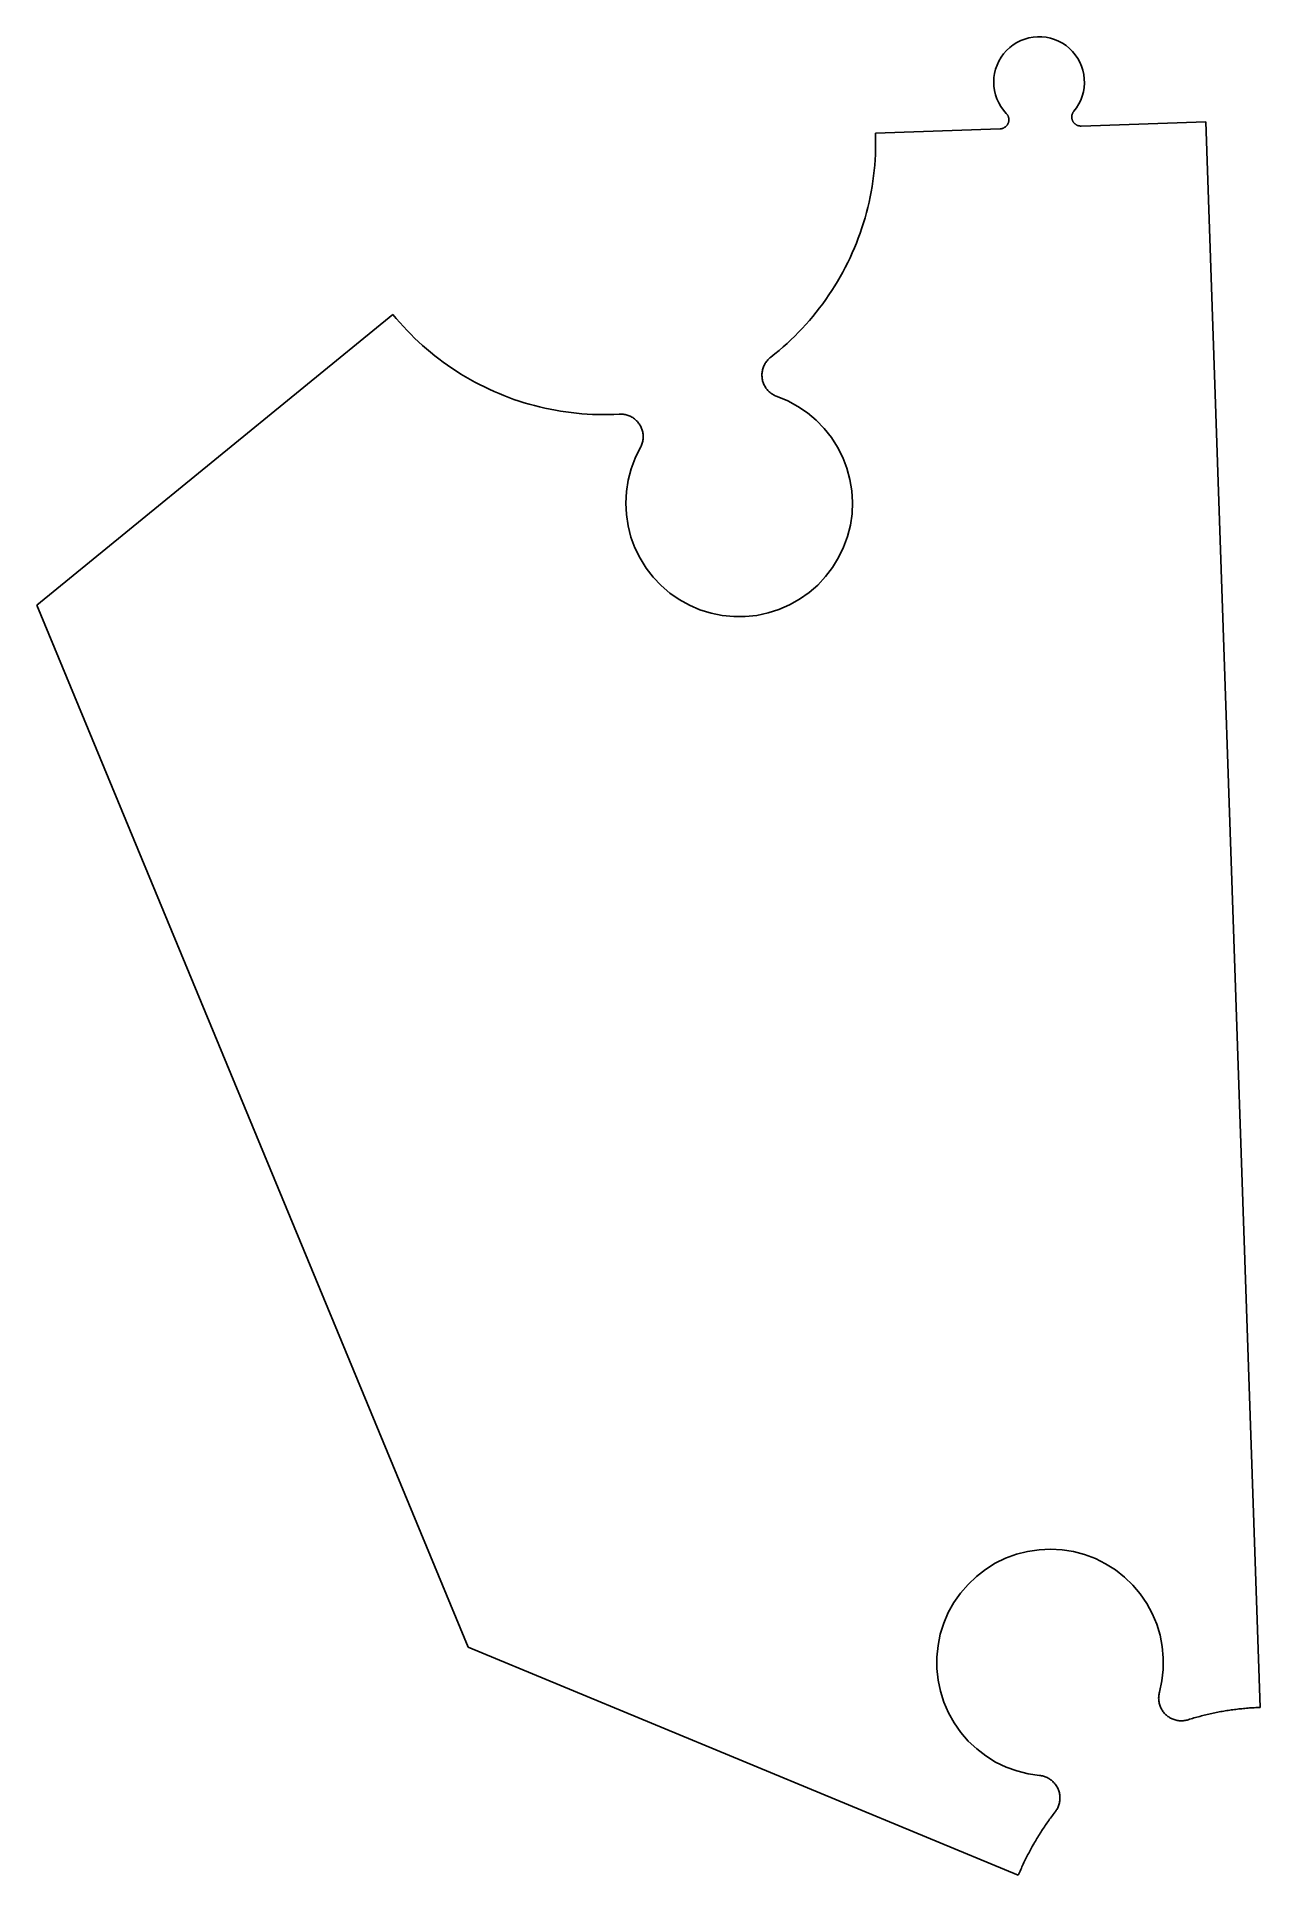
# Model space of a CAD drawing. Header units: metres. Extents: x 31 to 84.9, y -30.8 to 50.3.
import ezdxf

# ---------------------------------------------------------------- set-up
doc = ezdxf.new("R2010")
doc.units = ezdxf.units.M

msp = doc.modelspace()

# ---------------------------------------------------------------- linework, layer by layer
at = {"layer": 'Polygon'}
for p, q in [((74.736, 50.261), (74.924, 50.295)), ((74.924, 50.295), (75.115, 50.311)), ((75.115, 50.311), (75.307, 50.308)), ((75.307, 50.308), (75.498, 50.287)), ((75.498, 50.287), (75.685, 50.248)), ((73.509, 49.404), (73.621, 49.56)), ((73.621, 49.56), (73.748, 49.703)), ((73.748, 49.703), (73.888, 49.835)), ((73.888, 49.835), (74.039, 49.952)), ((74.039, 49.952), (74.201, 50.054)), ((74.201, 50.054), (74.373, 50.14)), ((74.373, 50.14), (74.551, 50.209)), ((74.551, 50.209), (74.736, 50.261)), ((75.685, 50.248), (75.868, 50.191)), ((75.868, 50.191), (76.045, 50.117)), ((76.045, 50.117), (76.214, 50.026)), ((76.214, 50.026), (76.373, 49.92)), ((76.373, 49.92), (76.522, 49.799)), ((76.522, 49.799), (76.658, 49.664)), ((76.658, 49.664), (76.78, 49.517)), ((76.78, 49.517), (76.888, 49.358)), ((73.194, 48.509), (73.222, 48.698)), ((73.222, 48.698), (73.268, 48.884)), ((73.268, 48.884), (73.331, 49.065)), ((73.331, 49.065), (73.412, 49.239)), ((73.412, 49.239), (73.509, 49.404)), ((76.888, 49.358), (76.981, 49.191)), ((76.981, 49.191), (77.057, 49.015)), ((77.057, 49.015), (77.115, 48.832)), ((77.115, 48.832), (77.156, 48.645)), ((77.156, 48.645), (77.179, 48.455)), ((73.184, 48.317), (73.194, 48.509)), ((73.193, 48.126), (73.184, 48.317)), ((73.22, 47.936), (73.193, 48.126)), ((73.265, 47.75), (73.22, 47.936)), ((77.138, 47.883), (77.088, 47.698)), ((77.17, 48.072), (77.138, 47.883)), ((77.184, 48.263), (77.17, 48.072)), ((77.179, 48.455), (77.184, 48.263)), ((73.327, 47.569), (73.265, 47.75)), ((73.407, 47.394), (73.327, 47.569)), ((73.503, 47.229), (73.407, 47.394)), ((73.614, 47.073), (73.503, 47.229)), ((73.74, 46.928), (73.614, 47.073)), ((76.72, 47.031), (76.708, 47.015)), ((76.835, 47.183), (76.72, 47.031)), ((76.72, 47.031), (76.72, 47.031)), ((76.936, 47.347), (76.835, 47.183)), ((77.02, 47.519), (76.936, 47.347)), ((77.088, 47.698), (77.02, 47.519)), ((67.968, 46.062), (73.465, 46.252)), ((73.465, 46.252), (73.484, 46.253)), ((73.484, 46.253), (73.503, 46.255)), ((73.503, 46.255), (73.522, 46.258)), ((73.522, 46.258), (73.541, 46.261)), ((73.541, 46.261), (73.56, 46.266)), ((73.56, 46.266), (73.578, 46.272)), ((73.578, 46.272), (73.596, 46.278)), ((73.596, 46.278), (73.614, 46.286)), ((73.614, 46.286), (73.631, 46.294)), ((73.631, 46.294), (73.648, 46.303)), ((73.648, 46.303), (73.664, 46.313)), ((73.664, 46.313), (73.68, 46.323)), ((73.68, 46.323), (73.696, 46.335)), ((73.696, 46.335), (73.711, 46.347)), ((73.711, 46.347), (73.725, 46.359)), ((73.725, 46.359), (73.739, 46.373)), ((73.739, 46.373), (73.752, 46.387)), ((73.753, 46.914), (73.74, 46.928)), ((73.74, 46.928), (73.74, 46.928)), ((73.752, 46.387), (73.764, 46.402)), ((73.765, 46.899), (73.753, 46.914)), ((73.764, 46.402), (73.776, 46.417)), ((73.777, 46.884), (73.765, 46.899)), ((73.776, 46.417), (73.786, 46.433)), ((73.788, 46.868), (73.777, 46.884)), ((73.786, 46.433), (73.797, 46.449)), ((73.798, 46.852), (73.788, 46.868)), ((73.797, 46.449), (73.806, 46.466)), ((73.807, 46.835), (73.798, 46.852)), ((73.806, 46.466), (73.814, 46.483)), ((73.815, 46.818), (73.807, 46.835)), ((73.814, 46.483), (73.822, 46.501)), ((73.823, 46.8), (73.815, 46.818)), ((73.822, 46.501), (73.829, 46.519)), ((73.829, 46.782), (73.823, 46.8)), ((73.835, 46.764), (73.829, 46.782)), ((73.829, 46.519), (73.835, 46.537)), ((73.84, 46.745), (73.835, 46.764)), ((73.835, 46.537), (73.84, 46.555)), ((73.844, 46.726), (73.84, 46.745)), ((73.84, 46.555), (73.844, 46.574)), ((73.847, 46.708), (73.844, 46.726)), ((73.844, 46.574), (73.847, 46.593)), ((73.85, 46.688), (73.847, 46.708)), ((73.847, 46.593), (73.849, 46.612)), ((73.849, 46.612), (73.851, 46.631)), ((73.851, 46.669), (73.85, 46.688)), ((73.851, 46.65), (73.851, 46.669)), ((73.851, 46.631), (73.851, 46.65)), ((76.628, 46.803), (76.627, 46.784)), ((76.627, 46.784), (76.627, 46.765)), ((76.627, 46.765), (76.628, 46.746)), ((76.63, 46.822), (76.628, 46.803)), ((76.628, 46.746), (76.63, 46.727)), ((76.633, 46.841), (76.63, 46.822)), ((76.63, 46.727), (76.633, 46.708)), ((76.636, 46.86), (76.633, 46.841)), ((76.633, 46.708), (76.636, 46.689)), ((76.641, 46.879), (76.636, 46.86)), ((76.636, 46.689), (76.641, 46.67)), ((76.646, 46.897), (76.641, 46.879)), ((76.641, 46.67), (76.646, 46.652)), ((76.653, 46.915), (76.646, 46.897)), ((76.646, 46.652), (76.652, 46.634)), ((76.652, 46.634), (76.66, 46.616)), ((76.66, 46.933), (76.653, 46.915)), ((76.668, 46.95), (76.66, 46.933)), ((76.66, 46.616), (76.668, 46.598)), ((76.677, 46.967), (76.668, 46.95)), ((76.668, 46.598), (76.676, 46.581)), ((76.676, 46.581), (76.686, 46.565)), ((76.686, 46.984), (76.677, 46.967)), ((76.697, 47), (76.686, 46.984)), ((76.686, 46.565), (76.697, 46.549)), ((76.708, 47.015), (76.697, 47)), ((76.697, 46.549), (76.708, 46.533)), ((76.708, 46.533), (76.72, 46.518)), ((76.72, 46.518), (76.732, 46.504)), ((76.732, 46.504), (76.746, 46.49)), ((76.746, 46.49), (76.759, 46.477)), ((76.759, 46.477), (76.774, 46.464)), ((76.774, 46.464), (76.789, 46.453)), ((76.789, 46.453), (76.805, 46.442)), ((76.805, 46.442), (76.821, 46.431)), ((76.821, 46.431), (76.838, 46.422)), ((76.838, 46.422), (76.855, 46.413)), ((76.855, 46.413), (76.872, 46.405)), ((76.872, 46.405), (76.89, 46.398)), ((76.89, 46.398), (76.908, 46.392)), ((76.908, 46.392), (76.927, 46.387)), ((76.927, 46.387), (76.945, 46.383)), ((76.945, 46.383), (76.964, 46.379)), ((76.964, 46.379), (76.983, 46.377)), ((76.983, 46.377), (77.002, 46.375)), ((77.002, 46.375), (77.022, 46.374)), ((77.022, 46.374), (77.041, 46.374)), ((82.538, 46.564), (77.041, 46.374)), ((84.943, -23.362), (82.538, 46.564)), ((67.974, 45.827), (67.968, 46.062)), ((67.971, 45.355), (67.975, 45.591)), ((67.975, 45.591), (67.974, 45.827)), ((67.911, 44.413), (67.933, 44.648)), ((67.933, 44.648), (67.951, 44.883)), ((67.951, 44.883), (67.963, 45.119)), ((67.963, 45.119), (67.971, 45.355)), ((67.817, 43.711), (67.853, 43.944)), ((67.853, 43.944), (67.884, 44.178)), ((67.884, 44.178), (67.911, 44.413)), ((67.628, 42.787), (67.682, 43.016)), ((67.682, 43.016), (67.732, 43.247)), ((67.732, 43.247), (67.777, 43.479)), ((67.777, 43.479), (67.817, 43.711)), ((67.439, 42.105), (67.507, 42.331)), ((67.507, 42.331), (67.57, 42.558)), ((67.57, 42.558), (67.628, 42.787)), ((67.125, 41.215), (67.21, 41.435)), ((67.21, 41.435), (67.291, 41.656)), ((67.291, 41.656), (67.367, 41.88)), ((67.367, 41.88), (67.439, 42.105)), ((66.742, 40.352), (66.844, 40.565)), ((66.844, 40.565), (66.942, 40.78)), ((66.942, 40.78), (67.036, 40.996)), ((67.036, 40.996), (67.125, 41.215)), ((66.293, 39.522), (66.411, 39.726)), ((66.411, 39.726), (66.526, 39.933)), ((66.526, 39.933), (66.636, 40.141)), ((66.636, 40.141), (66.742, 40.352)), ((65.779, 38.731), (65.913, 38.925)), ((65.913, 38.925), (66.044, 39.121)), ((66.044, 39.121), (66.17, 39.321)), ((66.17, 39.321), (66.293, 39.522)), ((65.205, 37.982), (65.354, 38.165)), ((65.354, 38.165), (65.5, 38.35)), ((65.5, 38.35), (65.641, 38.539)), ((65.641, 38.539), (65.779, 38.731)), ((46.676, 38.066), (30.962, 25.251)), ((46.676, 38.066), (46.826, 37.884)), ((46.826, 37.884), (46.981, 37.706)), ((46.981, 37.706), (47.139, 37.531)), ((47.139, 37.531), (47.3, 37.359)), ((47.3, 37.359), (47.465, 37.19)), ((64.574, 37.28), (64.737, 37.451)), ((64.737, 37.451), (64.897, 37.625)), ((64.897, 37.625), (65.053, 37.802)), ((65.053, 37.802), (65.205, 37.982)), ((47.465, 37.19), (47.633, 37.024)), ((47.633, 37.024), (47.804, 36.861)), ((47.804, 36.861), (47.979, 36.702)), ((47.979, 36.702), (48.156, 36.547)), ((48.156, 36.547), (48.337, 36.395)), ((63.711, 36.476), (63.89, 36.63)), ((63.89, 36.63), (64.066, 36.788)), ((64.066, 36.788), (64.238, 36.948)), ((64.238, 36.948), (64.408, 37.113)), ((64.408, 37.113), (64.574, 37.28)), ((48.337, 36.395), (48.52, 36.247)), ((48.52, 36.247), (48.706, 36.102)), ((48.706, 36.102), (48.896, 35.961)), ((48.896, 35.961), (49.088, 35.823)), ((49.088, 35.823), (49.282, 35.69)), ((49.282, 35.69), (49.479, 35.56)), ((62.999, 35.672), (63.012, 35.714)), ((63.012, 35.714), (63.028, 35.756)), ((63.028, 35.756), (63.045, 35.797)), ((63.045, 35.797), (63.064, 35.837)), ((63.064, 35.837), (63.085, 35.877)), ((63.085, 35.877), (63.107, 35.915)), ((63.107, 35.915), (63.132, 35.953)), ((63.132, 35.953), (63.157, 35.989)), ((63.157, 35.989), (63.185, 36.024)), ((63.185, 36.024), (63.214, 36.058)), ((63.214, 36.058), (63.244, 36.09)), ((63.244, 36.09), (63.276, 36.121)), ((63.276, 36.121), (63.31, 36.151)), ((63.31, 36.151), (63.344, 36.179)), ((63.344, 36.179), (63.529, 36.326)), ((63.529, 36.326), (63.711, 36.476)), ((49.479, 35.56), (49.679, 35.434)), ((49.679, 35.434), (49.881, 35.313)), ((49.881, 35.313), (50.085, 35.195)), ((50.085, 35.195), (50.292, 35.081)), ((50.292, 35.081), (50.501, 34.971)), ((50.501, 34.971), (50.712, 34.866)), ((50.712, 34.866), (50.925, 34.764)), ((62.958, 35.408), (62.96, 35.453)), ((62.959, 35.364), (62.958, 35.408)), ((62.961, 35.319), (62.959, 35.364)), ((62.96, 35.453), (62.964, 35.497)), ((62.965, 35.275), (62.961, 35.319)), ((62.964, 35.497), (62.97, 35.541)), ((62.971, 35.23), (62.965, 35.275)), ((62.97, 35.541), (62.978, 35.585)), ((62.979, 35.187), (62.971, 35.23)), ((62.978, 35.585), (62.987, 35.629)), ((62.989, 35.143), (62.979, 35.187)), ((62.987, 35.629), (62.999, 35.672)), ((63.001, 35.1), (62.989, 35.143)), ((63.015, 35.058), (63.001, 35.1)), ((63.031, 35.016), (63.015, 35.058)), ((63.048, 34.975), (63.031, 35.016)), ((63.068, 34.935), (63.048, 34.975)), ((63.089, 34.896), (63.068, 34.935)), ((63.112, 34.858), (63.089, 34.896)), ((50.925, 34.764), (51.14, 34.667)), ((51.14, 34.667), (51.357, 34.574)), ((51.357, 34.574), (51.576, 34.485)), ((51.576, 34.485), (51.796, 34.401)), ((51.796, 34.401), (52.018, 34.321)), ((52.018, 34.321), (52.242, 34.245)), ((52.242, 34.245), (52.467, 34.174)), ((52.467, 34.174), (52.693, 34.107)), ((52.693, 34.107), (52.921, 34.045)), ((63.136, 34.82), (63.112, 34.858)), ((63.162, 34.784), (63.136, 34.82)), ((63.19, 34.75), (63.162, 34.784)), ((63.22, 34.716), (63.19, 34.75)), ((63.25, 34.684), (63.22, 34.716)), ((63.282, 34.653), (63.25, 34.684)), ((63.316, 34.623), (63.282, 34.653)), ((63.351, 34.596), (63.316, 34.623)), ((63.387, 34.569), (63.351, 34.596)), ((63.424, 34.545), (63.387, 34.569)), ((63.462, 34.522), (63.424, 34.545)), ((63.501, 34.5), (63.462, 34.522)), ((63.541, 34.481), (63.501, 34.5)), ((63.582, 34.463), (63.541, 34.481)), ((63.624, 34.448), (63.582, 34.463)), ((64.094, 34.253), (63.624, 34.448)), ((64.541, 34.013), (64.094, 34.253)), ((52.921, 34.045), (53.15, 33.987)), ((53.15, 33.987), (53.379, 33.934)), ((53.379, 33.934), (53.61, 33.885)), ((53.61, 33.885), (53.842, 33.841)), ((53.842, 33.841), (54.075, 33.801)), ((54.075, 33.801), (54.308, 33.766)), ((54.308, 33.766), (54.542, 33.736)), ((54.542, 33.736), (54.777, 33.71)), ((54.777, 33.71), (55.012, 33.689)), ((55.012, 33.689), (55.247, 33.672)), ((55.247, 33.672), (55.483, 33.66)), ((55.483, 33.66), (55.719, 33.653)), ((55.719, 33.653), (55.955, 33.65)), ((55.955, 33.65), (56.191, 33.652)), ((56.191, 33.652), (56.426, 33.658)), ((56.426, 33.658), (56.662, 33.67)), ((56.662, 33.67), (56.707, 33.671)), ((56.707, 33.671), (56.751, 33.671)), ((56.751, 33.671), (56.796, 33.668)), ((56.796, 33.668), (56.84, 33.664)), ((56.84, 33.664), (56.884, 33.658)), ((56.884, 33.658), (56.928, 33.649)), ((56.928, 33.649), (56.971, 33.639)), ((56.971, 33.639), (57.014, 33.627)), ((57.014, 33.627), (57.057, 33.613)), ((57.057, 33.613), (57.098, 33.597)), ((57.098, 33.597), (57.139, 33.579)), ((57.139, 33.579), (57.179, 33.559)), ((57.179, 33.559), (57.218, 33.538)), ((57.218, 33.538), (57.256, 33.515)), ((57.256, 33.515), (57.293, 33.49)), ((57.293, 33.49), (57.329, 33.464)), ((57.329, 33.464), (57.364, 33.436)), ((57.364, 33.436), (57.397, 33.406)), ((57.397, 33.406), (57.429, 33.375)), ((57.429, 33.375), (57.46, 33.343)), ((57.46, 33.343), (57.489, 33.309)), ((57.489, 33.309), (57.517, 33.275)), ((57.517, 33.275), (57.543, 33.238)), ((64.962, 33.727), (64.541, 34.013)), ((65.352, 33.401), (64.962, 33.727)), ((65.707, 33.037), (65.352, 33.401)), ((57.543, 33.238), (57.568, 33.201)), ((57.568, 33.201), (57.59, 33.163)), ((57.59, 33.163), (57.611, 33.124)), ((57.611, 33.124), (57.631, 33.083)), ((57.631, 33.083), (57.648, 33.042)), ((57.648, 33.042), (57.664, 33.001)), ((57.664, 33.001), (57.677, 32.958)), ((57.677, 32.958), (57.689, 32.915)), ((57.69, 32.43), (57.678, 32.387)), ((57.689, 32.915), (57.699, 32.872)), ((57.7, 32.473), (57.69, 32.43)), ((57.699, 32.872), (57.707, 32.828)), ((57.707, 32.517), (57.7, 32.473)), ((57.707, 32.828), (57.713, 32.784)), ((57.713, 32.561), (57.707, 32.517)), ((57.713, 32.784), (57.717, 32.739)), ((57.717, 32.606), (57.713, 32.561)), ((57.717, 32.739), (57.719, 32.695)), ((57.719, 32.65), (57.717, 32.606)), ((57.719, 32.695), (57.719, 32.65)), ((66.023, 32.638), (65.707, 33.037)), ((66.297, 32.21), (66.023, 32.638)), ((57.366, 31.727), (57.187, 31.25)), ((57.591, 32.182), (57.366, 31.727)), ((57.612, 32.221), (57.591, 32.182)), ((57.632, 32.262), (57.612, 32.221)), ((57.649, 32.303), (57.632, 32.262)), ((57.664, 32.344), (57.649, 32.303)), ((57.678, 32.387), (57.664, 32.344)), ((66.525, 31.756), (66.297, 32.21)), ((66.707, 31.281), (66.525, 31.756)), ((57.187, 31.25), (57.058, 30.759)), ((66.839, 30.79), (66.707, 31.281)), ((56.979, 30.256), (56.952, 29.749)), ((57.058, 30.759), (56.979, 30.256)), ((66.921, 30.289), (66.839, 30.79)), ((66.952, 29.781), (66.921, 30.289)), ((56.952, 29.749), (56.976, 29.241)), ((56.976, 29.241), (57.052, 28.738)), ((66.858, 28.77), (66.931, 29.273)), ((66.931, 29.273), (66.952, 29.781)), ((57.052, 28.738), (57.179, 28.246)), ((66.735, 28.277), (66.858, 28.77)), ((57.179, 28.246), (57.355, 27.769)), ((57.355, 27.769), (57.578, 27.312)), ((66.341, 27.341), (66.562, 27.799)), ((66.562, 27.799), (66.735, 28.277)), ((57.578, 27.312), (57.847, 26.881)), ((57.847, 26.881), (58.158, 26.479)), ((65.767, 26.503), (66.075, 26.907)), ((66.075, 26.907), (66.341, 27.341)), ((58.158, 26.479), (58.508, 26.11)), ((58.508, 26.11), (58.894, 25.779)), ((65.035, 25.799), (65.419, 26.132)), ((65.419, 26.132), (65.767, 26.503)), ((30.962, 25.251), (50, -20.711)), ((58.894, 25.779), (59.312, 25.489)), ((59.312, 25.489), (59.757, 25.243)), ((59.757, 25.243), (60.224, 25.043)), ((63.71, 25.055), (64.176, 25.257)), ((64.176, 25.257), (64.619, 25.506)), ((64.619, 25.506), (65.035, 25.799)), ((60.224, 25.043), (60.71, 24.892)), ((60.71, 24.892), (61.208, 24.791)), ((61.208, 24.791), (61.714, 24.741)), ((61.714, 24.741), (62.222, 24.743)), ((62.222, 24.743), (62.728, 24.796)), ((62.728, 24.796), (63.225, 24.9)), ((63.225, 24.9), (63.71, 25.055)), ((73.252, -17.008), (72.82, -17.276)), ((73.709, -16.785), (73.252, -17.008)), ((74.186, -16.61), (73.709, -16.785)), ((74.679, -16.484), (74.186, -16.61)), ((75.182, -16.409), (74.679, -16.484)), ((75.69, -16.385), (75.182, -16.409)), ((76.197, -16.413), (75.69, -16.385)), ((76.699, -16.492), (76.197, -16.413)), ((77.191, -16.622), (76.699, -16.492)), ((77.667, -16.801), (77.191, -16.622)), ((78.122, -17.028), (77.667, -16.801)), ((72.418, -17.586), (72.049, -17.936)), ((72.82, -17.276), (72.418, -17.586)), ((78.552, -17.299), (78.122, -17.028)), ((78.952, -17.613), (78.552, -17.299)), ((79.318, -17.966), (78.952, -17.613)), ((71.717, -18.322), (71.427, -18.739)), ((72.049, -17.936), (71.717, -18.322)), ((79.646, -18.354), (79.318, -17.966)), ((79.933, -18.774), (79.646, -18.354)), ((71.18, -19.183), (70.979, -19.651)), ((71.427, -18.739), (71.18, -19.183)), ((80.176, -19.22), (79.933, -18.774)), ((80.373, -19.689), (80.176, -19.22)), ((70.828, -20.136), (70.726, -20.634)), ((70.979, -19.651), (70.828, -20.136)), ((80.521, -20.176), (80.373, -19.689)), ((80.618, -20.674), (80.521, -20.176)), ((50, -20.711), (74.269, -30.763)), ((70.726, -20.634), (70.675, -21.14)), ((80.665, -21.181), (80.618, -20.674)), ((70.675, -21.14), (70.676, -21.648)), ((70.676, -21.648), (70.729, -22.154)), ((80.603, -22.194), (80.66, -21.689)), ((80.66, -21.689), (80.665, -21.181)), ((70.729, -22.154), (70.832, -22.651)), ((70.832, -22.651), (70.986, -23.136)), ((80.485, -22.734), (80.495, -22.691)), ((80.495, -22.691), (80.603, -22.194)), ((70.986, -23.136), (71.188, -23.603)), ((80.461, -22.956), (80.462, -22.911)), ((80.462, -23), (80.461, -22.956)), ((80.462, -22.911), (80.464, -22.867)), ((80.465, -23.045), (80.462, -23)), ((80.464, -22.867), (80.469, -22.822)), ((80.47, -23.089), (80.465, -23.045)), ((80.469, -22.822), (80.476, -22.778)), ((80.477, -23.133), (80.47, -23.089)), ((80.476, -22.778), (80.485, -22.734)), ((80.486, -23.176), (80.477, -23.133)), ((80.497, -23.22), (80.486, -23.176)), ((80.51, -23.262), (80.497, -23.22)), ((80.525, -23.304), (80.51, -23.262)), ((80.541, -23.346), (80.525, -23.304)), ((80.56, -23.386), (80.541, -23.346)), ((80.58, -23.426), (80.56, -23.386)), ((80.602, -23.465), (80.58, -23.426)), ((80.626, -23.503), (80.602, -23.465)), ((80.651, -23.539), (80.626, -23.503)), ((83.466, -23.505), (83.4, -23.516)), ((83.533, -23.495), (83.466, -23.505)), ((83.6, -23.484), (83.533, -23.495)), ((83.666, -23.475), (83.6, -23.484)), ((83.733, -23.465), (83.666, -23.475)), ((83.8, -23.457), (83.733, -23.465)), ((83.867, -23.448), (83.8, -23.457)), ((83.934, -23.44), (83.867, -23.448)), ((84.001, -23.432), (83.934, -23.44)), ((84.068, -23.425), (84.001, -23.432)), ((84.135, -23.418), (84.068, -23.425)), ((84.202, -23.411), (84.135, -23.418)), ((84.27, -23.405), (84.202, -23.411)), ((84.337, -23.399), (84.27, -23.405)), ((84.404, -23.393), (84.337, -23.399)), ((84.471, -23.388), (84.404, -23.393)), ((84.539, -23.383), (84.471, -23.388)), ((84.606, -23.379), (84.539, -23.383)), ((84.673, -23.375), (84.606, -23.379)), ((84.741, -23.371), (84.673, -23.375)), ((84.808, -23.368), (84.741, -23.371)), ((84.875, -23.365), (84.808, -23.368)), ((84.943, -23.362), (84.875, -23.365)), ((71.188, -23.603), (71.436, -24.046)), ((71.436, -24.046), (71.728, -24.462)), ((80.678, -23.575), (80.651, -23.539)), ((80.706, -23.609), (80.678, -23.575)), ((80.736, -23.642), (80.706, -23.609)), ((80.768, -23.674), (80.736, -23.642)), ((80.801, -23.704), (80.768, -23.674)), ((80.835, -23.732), (80.801, -23.704)), ((80.87, -23.759), (80.835, -23.732)), ((80.907, -23.785), (80.87, -23.759)), ((80.944, -23.809), (80.907, -23.785)), ((80.983, -23.831), (80.944, -23.809)), ((81.023, -23.851), (80.983, -23.831)), ((81.063, -23.87), (81.023, -23.851)), ((81.104, -23.887), (81.063, -23.87)), ((81.146, -23.902), (81.104, -23.887)), ((81.189, -23.915), (81.146, -23.902)), ((81.232, -23.926), (81.189, -23.915)), ((81.276, -23.935), (81.232, -23.926)), ((81.32, -23.942), (81.276, -23.935)), ((81.364, -23.948), (81.32, -23.942)), ((81.408, -23.951), (81.364, -23.948)), ((81.453, -23.952), (81.408, -23.951)), ((81.497, -23.952), (81.453, -23.952)), ((81.542, -23.949), (81.497, -23.952)), ((81.586, -23.945), (81.542, -23.949)), ((81.63, -23.938), (81.586, -23.945)), ((81.674, -23.929), (81.63, -23.938)), ((81.717, -23.919), (81.674, -23.929)), ((81.76, -23.907), (81.717, -23.919)), ((81.825, -23.886), (81.76, -23.907)), ((81.889, -23.867), (81.825, -23.886)), ((81.954, -23.848), (81.889, -23.867)), ((82.019, -23.829), (81.954, -23.848)), ((82.083, -23.81), (82.019, -23.829)), ((82.148, -23.792), (82.083, -23.81)), ((82.214, -23.774), (82.148, -23.792)), ((82.279, -23.756), (82.214, -23.774)), ((82.344, -23.739), (82.279, -23.756)), ((82.409, -23.723), (82.344, -23.739)), ((82.475, -23.706), (82.409, -23.723)), ((82.54, -23.69), (82.475, -23.706)), ((82.606, -23.675), (82.54, -23.69)), ((82.672, -23.659), (82.606, -23.675)), ((82.737, -23.644), (82.672, -23.659)), ((82.803, -23.63), (82.737, -23.644)), ((82.869, -23.616), (82.803, -23.63)), ((82.935, -23.602), (82.869, -23.616)), ((83.001, -23.588), (82.935, -23.602)), ((83.068, -23.575), (83.001, -23.588)), ((83.134, -23.563), (83.068, -23.575)), ((83.2, -23.55), (83.134, -23.563)), ((83.267, -23.539), (83.2, -23.55)), ((83.333, -23.527), (83.267, -23.539)), ((83.4, -23.516), (83.333, -23.527)), ((71.728, -24.462), (72.061, -24.847)), ((72.061, -24.847), (72.432, -25.195)), ((72.432, -25.195), (72.835, -25.504)), ((72.835, -25.504), (73.268, -25.771)), ((73.268, -25.771), (73.726, -25.992)), ((73.726, -25.992), (74.204, -26.165)), ((74.204, -26.165), (74.697, -26.289)), ((74.697, -26.289), (75.2, -26.363)), ((75.2, -26.363), (75.244, -26.368)), ((75.244, -26.368), (75.288, -26.375)), ((75.288, -26.375), (75.332, -26.384)), ((75.332, -26.384), (75.375, -26.395)), ((75.375, -26.395), (75.418, -26.408)), ((75.418, -26.408), (75.46, -26.423)), ((75.46, -26.423), (75.501, -26.44)), ((75.501, -26.44), (75.542, -26.458)), ((75.542, -26.458), (75.581, -26.478)), ((75.581, -26.478), (75.62, -26.5)), ((75.62, -26.5), (75.658, -26.524)), ((75.658, -26.524), (75.694, -26.55)), ((75.694, -26.55), (75.73, -26.577)), ((75.73, -26.577), (75.764, -26.605)), ((75.764, -26.605), (75.797, -26.635)), ((75.797, -26.635), (75.828, -26.667)), ((75.828, -26.667), (75.858, -26.7)), ((75.858, -26.7), (75.887, -26.734)), ((75.887, -26.734), (75.914, -26.769)), ((75.914, -26.769), (75.94, -26.806)), ((75.94, -26.806), (75.963, -26.843)), ((75.963, -26.843), (75.985, -26.882)), ((75.985, -26.882), (76.006, -26.922)), ((76.006, -26.922), (76.024, -26.962)), ((76.024, -26.962), (76.041, -27.004)), ((76.041, -27.004), (76.056, -27.046)), ((76.056, -27.046), (76.069, -27.088)), ((76.069, -27.088), (76.08, -27.131)), ((76.08, -27.131), (76.089, -27.175)), ((76.091, -27.53), (76.083, -27.573)), ((76.089, -27.175), (76.096, -27.219)), ((76.098, -27.486), (76.091, -27.53)), ((76.096, -27.219), (76.102, -27.263)), ((76.103, -27.441), (76.098, -27.486)), ((76.102, -27.263), (76.105, -27.308)), ((76.105, -27.397), (76.103, -27.441)), ((76.105, -27.308), (76.106, -27.352)), ((76.106, -27.352), (76.105, -27.397)), ((75.611, -28.351), (75.572, -28.406)), ((75.651, -28.297), (75.611, -28.351)), ((75.691, -28.242), (75.651, -28.297)), ((75.731, -28.188), (75.691, -28.242)), ((75.771, -28.134), (75.731, -28.188)), ((75.812, -28.08), (75.771, -28.134)), ((75.853, -28.027), (75.812, -28.08)), ((75.894, -27.973), (75.853, -28.027)), ((75.921, -27.938), (75.894, -27.973)), ((75.946, -27.901), (75.921, -27.938)), ((75.969, -27.863), (75.946, -27.901)), ((75.991, -27.824), (75.969, -27.863)), ((76.011, -27.784), (75.991, -27.824)), ((76.029, -27.743), (76.011, -27.784)), ((76.045, -27.702), (76.029, -27.743)), ((76.06, -27.66), (76.045, -27.702)), ((76.072, -27.617), (76.06, -27.66)), ((76.083, -27.573), (76.072, -27.617)), ((75.091, -29.139), (75.056, -29.197)), ((75.126, -29.082), (75.091, -29.139)), ((75.161, -29.024), (75.126, -29.082)), ((75.197, -28.967), (75.161, -29.024)), ((75.233, -28.91), (75.197, -28.967)), ((75.27, -28.853), (75.233, -28.91)), ((75.306, -28.797), (75.27, -28.853)), ((75.343, -28.74), (75.306, -28.797)), ((75.381, -28.684), (75.343, -28.74)), ((75.418, -28.628), (75.381, -28.684)), ((75.456, -28.572), (75.418, -28.628)), ((75.495, -28.517), (75.456, -28.572)), ((75.533, -28.461), (75.495, -28.517)), ((75.572, -28.406), (75.533, -28.461)), ((74.634, -29.966), (74.604, -30.026)), ((74.664, -29.906), (74.634, -29.966)), ((74.695, -29.846), (74.664, -29.906)), ((74.726, -29.786), (74.695, -29.846)), ((74.758, -29.726), (74.726, -29.786)), ((74.789, -29.667), (74.758, -29.726)), ((74.822, -29.607), (74.789, -29.667)), ((74.854, -29.548), (74.822, -29.607)), ((74.887, -29.489), (74.854, -29.548)), ((74.92, -29.43), (74.887, -29.489)), ((74.954, -29.372), (74.92, -29.43)), ((74.987, -29.313), (74.954, -29.372)), ((75.022, -29.255), (74.987, -29.313)), ((75.056, -29.197), (75.022, -29.255)), ((74.295, -30.701), (74.269, -30.763)), ((74.321, -30.639), (74.295, -30.701)), ((74.348, -30.577), (74.321, -30.639)), ((74.375, -30.515), (74.348, -30.577)), ((74.402, -30.453), (74.375, -30.515)), ((74.43, -30.392), (74.402, -30.453)), ((74.458, -30.33), (74.43, -30.392)), ((74.486, -30.269), (74.458, -30.33)), ((74.515, -30.208), (74.486, -30.269)), ((74.544, -30.147), (74.515, -30.208)), ((74.574, -30.087), (74.544, -30.147)), ((74.604, -30.026), (74.574, -30.087))]:
    msp.add_line(p, q, dxfattribs=at)

doc.saveas('drawing.dxf')
